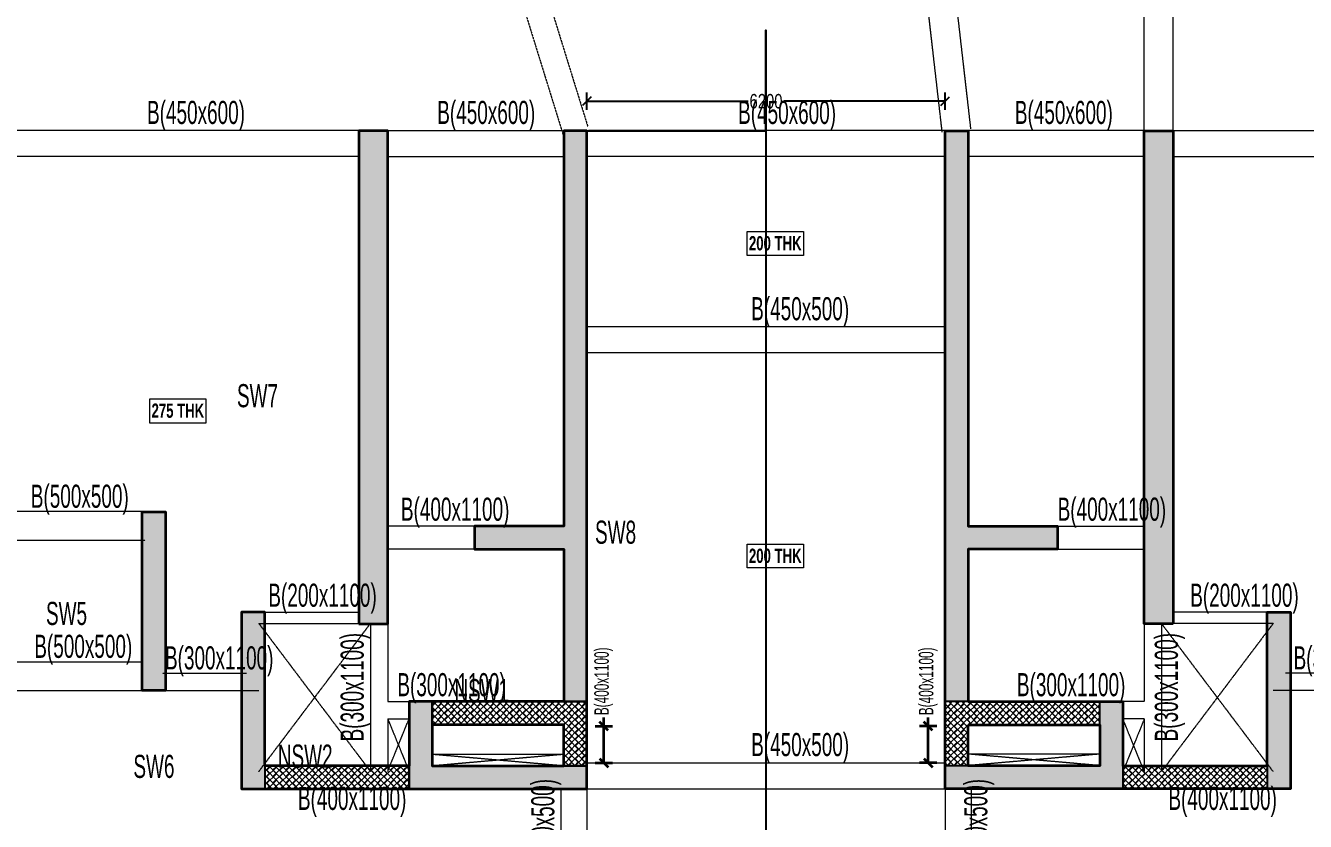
# Model space of a CAD drawing. Header units: millimetres. Extents: x -21 to 359617, y -13 to 62571.
# Drawn here: x 22294 to 44454, y 23711 to 37497 of the extents above; entities that cross this region are included whole.
import ezdxf

# ---------------------------------------------------------------- set-up
doc = ezdxf.new("R2010")
doc.units = ezdxf.units.MM
doc.linetypes.add('HIDDEN', pattern=[0.375, 0.25, -0.125])
doc.linetypes.add('HIDDEN2', pattern=[0.1875, 0.125, -0.0625])
for name, color, linetype, lineweight in [('A-FLOR-IDEN', 11, 'Continuous', 9), ('A-HIDD-ABVE', 8, 'HIDDEN', 20), ('A-HIDD-BELW', 8, 'HIDDEN2', 20), ('S-BEAM', 7, 'Continuous', 18), ('S-BEAM-IDEN', 2, 'Continuous', 9), ('S-COL HATCH', 9, 'Continuous', 0), ('S-COLS', 5, 'Continuous', 35)]:
    doc.layers.add(name, color=color, linetype=linetype, lineweight=lineweight)
doc.layers.add('changes', color=7, linetype='Continuous')
doc.styles.add('SOBHA', font='swisscl.ttf')
doc.styles.add('Swis721 LtCn BT', font='swisscl.ttf', dxfattribs={"width": 0.9, "height": 233.355162})
doc.styles.add('Swis721 LtCn BT_B', font='', dxfattribs={"width": 0.9, "height": 246.918336})
doc.styles.get('Swis721 LtCn BT_B').set_extended_font_data('Swis721 LtCn BT', bold=True)
doc.dimstyles.new('S-100', dxfattribs={"dimscale": 100, "dimtxt": 2.5, "dimasz": 1.5, "dimexe": 1.5, "dimexo": 1.5, "dimgap": 0.1, "dimtad": 0, "dimdec": 0, "dimrnd": 0.0005, "dimzin": 0, "dimdsep": 46, "dimtxsty": 'SOBHA', "dimblk": 'OBLIQUE', "dimcen": 0.09, "dimclrd": 8, "dimclre": 8, "dimclrt": 6, "dimadec": 0, "dimazin": 0, "dimtfac": 1, "dimtdec": 0, "dimtofl": 0, "dimtmove": 0, "dimatfit": 3, "dimfxl": 1.5, "dimfxlon": 1, "dimtolj": 1, "dimtzin": 0, "dimlwd": -1, "dimlwe": -1, "dimarcsym": 0})
pattern_1 = [(45, (-31966103.18, 21022167.41), (0, 113.13708499), [240, -80]), (135, (-31966046.61, 21022223.98), (9e-15, 113.13708499), [240, -80])]
pattern_2 = [(45, (-31794446.854, 20735559.75), (0, 113.13708499), [240, -80]), (135, (-31794390.286, 20735616.32), (9e-15, 113.13708499), [240, -80])]
pattern_3 = [(45, (-31957614.32, 21035168.334), (0, 113.13708499), [240, -80]), (135, (-31957557.75, 21035224.9), (9e-15, 113.13708499), [240, -80])]
pattern_4 = [(45, (-31785957.99, 20748560.674), (0, 113.13708499), [240, -80]), (135, (-31785901.42, 20748617.24), (9e-15, 113.13708499), [240, -80])]

# ---------------------------------------------------------------- blocks, each defined once
blk = doc.blocks.new('A$C31bf04c8')
at = {"layer": 'S-COL HATCH', "transparency": 33554687}
h = blk.add_hatch(color=256, dxfattribs=at)
h.dxf.hatch_style = 1
edge = h.paths.add_edge_path()
edge.add_line((-12645, -10575), (46760, -10575))
edge.add_line((46760, -10575), (50155, -10425))
edge.add_line((50155, -10425), (50155, 18362))
edge.add_arc((65983, 101151), 84288, 235.33184, 259.17631, ccw=False)
edge.add_arc((-8447, 268), 41200, 49.9962, 101.0852)
edge.add_line((-16368, 40699), (-15227, 21150))
edge.add_line((-15227, 21150), (-12645, 21150))
edge.add_line((-12645, 21150), (-12645, -10575))
edge = h.paths.add_edge_path(flags=16)
edge.add_line((-12295, -10225), (46752, -10225))
edge.add_line((46752, -10225), (49805, -10090))
edge.add_line((49805, -10090), (49805, 18073))
edge.add_arc((65983, 101151), 84638, 235.32076, 258.98032, ccw=False)
edge.add_arc((-8447, 268), 40850, 49.9733, 100.6568)
edge.add_line((-16001, 40413), (-14897, 21500))
edge.add_line((-14897, 21500), (-12295, 21500))
edge.add_line((-12295, 21500), (-12295, -10225))
blk = doc.blocks.new('_OBLIQUE')
at = {"color": 0, "linetype": 'ByBlock'}
blk.add_line((-0.5, -0.5), (0.5, 0.5), dxfattribs=at)
blk = doc.blocks.new('*D87')
at = {"layer": 'S-COLS', "color": 8, "transparency": 16777216}
for p, q in [((32304, 25360), (32304, 25510)), ((32154, 25360), (32454, 25360)), ((32304, 24727), (32304, 25360)), ((32154, 24727), (32454, 24727))]:
    blk.add_line(p, q, dxfattribs=at)
at = {"layer": 'S-COLS', "color": 8, "transparency": 16777216, "xscale": 150, "yscale": 150, "zscale": 150}
for p, rotation in [((32304, 25360), 90), ((32304, 24727), 270)]:
    blk.add_blockref('_OBLIQUE', p, dxfattribs=dict(at, rotation=rotation))
at = {"layer": 'S-COLS', "color": 6, "transparency": 16777216, "insert": (32304, 26137), "char_height": 250, "attachment_point": 5, "rotation": 90, "style": 'SOBHA'}
blk.add_mtext('\\A1;{\\W0.8;\\C2;B(400x1100)}', dxfattribs=at)
blk = doc.blocks.new('*D88')
at = {"layer": 'S-COLS', "color": 8, "transparency": 16777216}
for p, q in [((37924, 25360), (37924, 25510)), ((38074, 25360), (37774, 25360)), ((37924, 24727), (37924, 25360)), ((38074, 24727), (37774, 24727))]:
    blk.add_line(p, q, dxfattribs=at)
at = {"layer": 'S-COLS', "color": 8, "transparency": 16777216, "xscale": 150, "yscale": 150, "zscale": 150}
for p, rotation in [((37924, 25360), 90), ((37924, 24727), 270)]:
    blk.add_blockref('_OBLIQUE', p, dxfattribs=dict(at, rotation=rotation))
at = {"layer": 'S-COLS', "color": 6, "transparency": 16777216, "insert": (37924, 26137), "char_height": 250, "attachment_point": 5, "rotation": 90, "style": 'SOBHA'}
blk.add_mtext('\\A1;{\\W0.8;\\C2;B(400x1100)}', dxfattribs=at)
blk = doc.blocks.new('A$C0921b736')
at = {"layer": 'S-COL HATCH', "transparency": 33554687}
h = blk.add_hatch(color=256, dxfattribs=at)
h.dxf.hatch_style = 1
h.paths.add_polyline_path([(19575, 14135), (20075, 14135), (20075, 22675), (19575, 22675)])
h = blk.add_hatch(color=256, dxfattribs=at)
h.dxf.hatch_style = 1
h.paths.add_polyline_path([(23525, 22675), (23125, 22675), (23125, 15825), (21575, 15825), (21575, 15425), (23125, 15425), (23125, 12785), (23525, 12785)])
h = blk.add_hatch(color=256, dxfattribs=at)
h.dxf.hatch_style = 1
h.paths.add_polyline_path([(29725, 12785), (30125, 12785), (30125, 15425), (31675, 15425), (31675, 15825), (30125, 15825), (30125, 22675), (29725, 22675)])
h = blk.add_hatch(color=256, dxfattribs=at)
h.dxf.hatch_style = 1
h.paths.add_polyline_path([(33675, 14135), (33175, 14135), (33175, 22675), (33675, 22675)])
h = blk.add_hatch(color=256, dxfattribs=at)
h.dxf.hatch_style = 1
h.paths.add_polyline_path([(15825, 12975), (16225, 12975), (16225, 16075), (15825, 16075)])
h = blk.add_hatch(color=256, dxfattribs=at)
h.dxf.hatch_style = 1
h.paths.add_polyline_path([(17945, 14335), (17545, 14335), (17545, 11275), (17945, 11275), (17945, 11675)])
h = blk.add_hatch(color=256, dxfattribs=at)
h.dxf.hatch_style = 1
h.paths.add_polyline_path([(35305, 11675), (35305, 11275), (35705, 11275), (35705, 14335), (35305, 14335)])
h = blk.add_hatch(color=256, dxfattribs=at)
h.dxf.hatch_style = 1
h.paths.add_polyline_path([(23525, 11275), (23525, 11675), (23125, 11675), (20845, 11675), (20845, 12385), (20845, 12785), (20445, 12785), (20445, 11675), (20445, 11275)])
at = {"layer": 'S-COL HATCH'}
h = blk.add_hatch(dxfattribs=at)
h.set_pattern_fill('AR-HBONE', color=256, scale=20)
h.set_pattern_definition(pattern_2)
h.paths.add_polyline_path([(23125, 12385), (23125, 11692), (23125, 11692), (23125, 11675), (23525, 11675), (23525, 12785), (20845, 12785), (20845, 12485), (20845, 12385)])
at = {"layer": 'S-COL HATCH', "transparency": 33554687}
h = blk.add_hatch(color=256, dxfattribs=at)
h.dxf.hatch_style = 1
h.paths.add_polyline_path([(32805, 11275), (32805, 11675), (32805, 12785), (32405, 12785), (32405, 12385), (32405, 11675), (30125, 11675), (29725, 11675), (29725, 11275)])
at = {"layer": 'S-COL HATCH'}
h = blk.add_hatch(dxfattribs=at)
h.set_pattern_fill('AR-HBONE', color=256, scale=20)
h.set_pattern_definition(pattern_2)
h.paths.add_polyline_path([(30125, 12385), (30125, 11692), (30125, 11692), (30125, 11675), (29725, 11675), (29725, 12785), (32405, 12785), (32405, 12485), (32405, 12385)])
h = blk.add_hatch(dxfattribs=at)
h.set_pattern_fill('AR-HBONE', color=256, scale=20)
h.set_pattern_definition(pattern_1)
h.paths.add_polyline_path([(20445, 11275), (20445, 11675), (17945, 11675), (17945, 11275)])
h = blk.add_hatch(dxfattribs=at)
h.set_pattern_fill('AR-HBONE', color=256, scale=20)
h.set_pattern_definition(pattern_1)
h.paths.add_polyline_path([(35305, 11275), (35305, 11675), (32805, 11675), (32805, 11275)])
at = {"layer": 'changes'}
for p, q in [((20845, 12385), (20845, 12785)), ((23125, 12785), (23525, 12785)), ((30125, 12785), (29725, 12785)), ((32405, 12385), (32405, 12785)), ((17945, 11675), (17945, 11275)), ((20445, 11675), (20445, 11275)), ((23125, 11675), (23525, 11675)), ((30125, 11675), (29725, 11675)), ((32805, 11675), (32805, 11275)), ((35305, 11675), (35305, 11275))]:
    blk.add_line(p, q, dxfattribs=at)
at = {"layer": 'S-COLS'}
for points in [[(23525, 11275), (23525, 22675), (23125, 22675), (23125, 15825), (21575, 15825), (21575, 15425), (23125, 15425), (23125, 12785), (20445, 12785), (20445, 11675), (17945, 11675), (17945, 14335), (17545, 14335), (17545, 11275), (23525, 11275)], [(29725, 11275), (29725, 22675), (30125, 22675), (30125, 15825), (31675, 15825), (31675, 15425), (30125, 15425), (30125, 12785), (32805, 12785), (32805, 11675), (35305, 11675), (35305, 14335), (35705, 14335), (35705, 11275), (29725, 11275)]]:
    blk.add_lwpolyline(points, dxfattribs=at)
for points in [[(19575, 14135), (20075, 14135), (20075, 22675), (19575, 22675)], [(33675, 14135), (33175, 14135), (33175, 22675), (33675, 22675)], [(23125, 12385), (20845, 12385), (20845, 11675), (23125, 11675)], [(30125, 12385), (32405, 12385), (32405, 11675), (30125, 11675)]]:
    blk.add_lwpolyline(points, close=True, dxfattribs=at)
at = {"layer": 'S-COLS', "elevation": 0}
blk.add_lwpolyline([(15825, 16075), (16225, 16075), (16225, 12975), (15825, 12975)], close=True, dxfattribs=at)
blk = doc.blocks.new('*D58')
at = {"layer": 'changes', "color": 8, "transparency": 16777216}
for p, q in [((32014, 36035), (32014, 36335)), ((32014, 36185), (34807, 36185)), ((38214, 36185), (35421, 36185)), ((38214, 36035), (38214, 36335))]:
    blk.add_line(p, q, dxfattribs=at)
at = {"layer": 'changes', "color": 8, "transparency": 16777216, "xscale": 150, "yscale": 150, "zscale": 150, "rotation": 180}
blk.add_blockref('_OBLIQUE', (32014, 36185), dxfattribs=at)
at = {"layer": 'changes', "color": 8, "transparency": 16777216, "xscale": 150, "yscale": 150, "zscale": 150}
blk.add_blockref('_OBLIQUE', (38214, 36185), dxfattribs=at)
at = {"layer": 'changes', "color": 6, "transparency": 16777216, "insert": (35114, 36185), "char_height": 250, "attachment_point": 5, "style": 'SOBHA'}
blk.add_mtext('\\A1;6200', dxfattribs=at)

msp = doc.modelspace()

# ---------------------------------------------------------------- hatches: boundary and pattern name
at = {"layer": 'S-COL HATCH', "transparency": 33554687}
h = msp.add_hatch(color=256, dxfattribs=at)
h.dxf.hatch_style = 1
h.paths.add_polyline_path([(28063.9, 27136.1), (28563.9, 27136.1), (28563.9, 35676.1), (28063.9, 35676.1)])
h = msp.add_hatch(color=256, dxfattribs=at)
h.dxf.hatch_style = 1
h.paths.add_polyline_path([(32013.9, 35676.1), (31613.9, 35676.1), (31613.9, 28826.1), (30063.9, 28826.1), (30063.9, 28426.1), (31613.9, 28426.1), (31613.9, 25786.1), (32013.9, 25786.1)])
h = msp.add_hatch(color=256, dxfattribs=at)
h.dxf.hatch_style = 1
h.paths.add_polyline_path([(38213.9, 25786.1), (38613.9, 25786.1), (38613.9, 28426.1), (40163.9, 28426.1), (40163.9, 28826.1), (38613.9, 28826.1), (38613.9, 35676.1), (38213.9, 35676.1)])
h = msp.add_hatch(color=256, dxfattribs=at)
h.dxf.hatch_style = 1
h.paths.add_polyline_path([(42163.9, 27136.1), (41663.9, 27136.1), (41663.9, 35676.1), (42163.9, 35676.1)])
h = msp.add_hatch(color=256, dxfattribs=at)
h.dxf.hatch_style = 1
h.paths.add_polyline_path([(24313.9, 25976.1), (24713.9, 25976.1), (24713.9, 29076.1), (24313.9, 29076.1)])
h = msp.add_hatch(color=256, dxfattribs=at)
h.dxf.hatch_style = 1
h.paths.add_polyline_path([(26433.9, 27336.1), (26033.9, 27336.1), (26033.9, 24276.1), (26433.9, 24276.1), (26433.9, 24676.1)])
h = msp.add_hatch(color=256, dxfattribs=at)
h.dxf.hatch_style = 1
h.paths.add_polyline_path([(43793.9, 24676.1), (43793.9, 24276.1), (44193.9, 24276.1), (44193.9, 27336.1), (43793.9, 27336.1)])
h = msp.add_hatch(color=256, dxfattribs=at)
h.dxf.hatch_style = 1
h.paths.add_polyline_path([(32013.9, 24276.1), (32013.9, 24676.1), (31613.9, 24676.1), (29333.9, 24676.1), (29333.9, 25386.1), (29333.9, 25786.1), (28933.9, 25786.1), (28933.9, 24676.1), (28933.9, 24276.1)])
at = {"layer": 'S-COL HATCH'}
h = msp.add_hatch(dxfattribs=at)
h.set_pattern_fill('AR-HBONE', color=256, scale=20)
h.set_pattern_definition(pattern_4)
h.paths.add_polyline_path([(31613.9, 25386.1), (31613.9, 24693.4), (31613.9, 24693.4), (31613.9, 24676.1), (32013.9, 24676.1), (32013.9, 25786.1), (29333.9, 25786.1), (29333.9, 25486.1), (29333.9, 25386.1)])
at = {"layer": 'S-COL HATCH', "transparency": 33554687}
h = msp.add_hatch(color=256, dxfattribs=at)
h.dxf.hatch_style = 1
h.paths.add_polyline_path([(41293.9, 24276.1), (41293.9, 24676.1), (41293.9, 25786.1), (40893.9, 25786.1), (40893.9, 25386.1), (40893.9, 24676.1), (38613.9, 24676.1), (38213.9, 24676.1), (38213.9, 24276.1)])
at = {"layer": 'S-COL HATCH'}
h = msp.add_hatch(dxfattribs=at)
h.set_pattern_fill('AR-HBONE', color=256, scale=20)
h.set_pattern_definition(pattern_4)
h.paths.add_polyline_path([(38613.9, 25386.1), (38613.9, 24693.4), (38613.9, 24693.4), (38613.9, 24676.1), (38213.9, 24676.1), (38213.9, 25786.1), (40893.9, 25786.1), (40893.9, 25486.1), (40893.9, 25386.1)])
h = msp.add_hatch(dxfattribs=at)
h.set_pattern_fill('AR-HBONE', color=256, scale=20)
h.set_pattern_definition(pattern_3)
h.paths.add_polyline_path([(28933.9, 24276.1), (28933.9, 24676.1), (26433.9, 24676.1), (26433.9, 24276.1)])
h = msp.add_hatch(dxfattribs=at)
h.set_pattern_fill('AR-HBONE', color=256, scale=20)
h.set_pattern_definition(pattern_3)
h.paths.add_polyline_path([(43793.9, 24276.1), (43793.9, 24676.1), (41293.9, 24676.1), (41293.9, 24276.1)])

# ---------------------------------------------------------------- linework, layer by layer
at = {"layer": 'A-FLOR-IDEN', "color": 8, "flags": 128}
for points in [[(35763, 33927.9), (35763, 33516.1), (34785.5, 33516.1), (34785.5, 33927.9)], [(35763, 28513.6), (35763, 28101.8), (34785.5, 28101.8), (34785.5, 28513.6)]]:
    msp.add_lwpolyline(points, close=True, dxfattribs=at)
at = {"layer": 'A-FLOR-IDEN', "color": 8, "elevation": 0, "flags": 128}
msp.add_lwpolyline([(24441.7, 31027.7), (24441.7, 30615.8), (25419.2, 30615.8), (25419.2, 31027.7)], close=True, dxfattribs=at)
at = {"layer": 'A-HIDD-ABVE', "linetype": 'HIDDEN'}
for p, q in [((26333.9, 27137.3), (28263.9, 24577.3)), ((26333.9, 24577.3), (28263.9, 27137.3)), ((43893.9, 27137.3), (41963.9, 24577.3)), ((43893.9, 24577.3), (41963.9, 27137.3)), ((28563.9, 25487.3), (28933.9, 24577.3)), ((28563.9, 24577.3), (28933.9, 25487.3)), ((41663.9, 25487.3), (41293.9, 24577.3)), ((41663.9, 24577.3), (41293.9, 25487.3)), ((29333.9, 24877.5), (31613.9, 24677.3)), ((29333.9, 24677.3), (31613.9, 24877.5)), ((40893.9, 24877.5), (38613.9, 24677.3)), ((40893.9, 24677.3), (38613.9, 24877.5))]:
    msp.add_line(p, q, dxfattribs=at)
at = {"layer": 'changes'}
for p, q in [((29333.9, 25386.1), (29333.9, 25786.1)), ((31613.9, 25786.1), (32013.9, 25786.1)), ((38613.9, 25786.1), (38213.9, 25786.1)), ((40893.9, 25386.1), (40893.9, 25786.1)), ((26433.9, 24676.1), (26433.9, 24276.1)), ((28933.9, 24676.1), (28933.9, 24276.1)), ((31613.9, 24676.1), (32013.9, 24676.1)), ((38613.9, 24676.1), (38213.9, 24676.1)), ((41293.9, 24676.1), (41293.9, 24276.1)), ((43793.9, 24676.1), (43793.9, 24276.1))]:
    msp.add_line(p, q, dxfattribs=at)
at = {"layer": 'changes', "color": 240, "true_color": 0xed1f24, "elevation": 0}
for points in [[(32013.9, 35676.1), (35113.9, 35676.1), (35113.9, 37416.7), (35113.9, 8360.9)], [(32013.9, 24276.1), (32013.9, 35676.1)]]:
    msp.add_lwpolyline(points, dxfattribs=at)
for points in [[(28063.9, 27136.1), (28063.9, 35676.1), (28563.9, 35676.1), (28563.9, 27136.1)], [(32013.9, 25786.1), (31613.9, 25786.1), (31613.9, 28426.1), (30063.9, 28426.1), (30063.9, 28826.1), (31613.9, 28826.1), (31613.9, 35676.1), (32013.9, 35676.1)], [(24313.9, 29076.1), (24713.9, 29076.1), (24713.9, 25976.1), (24313.9, 25976.1)], [(26033.9, 27336.1), (26433.9, 27336.1), (26433.9, 24276.1), (26033.9, 24276.1)], [(28933.9, 25786.1), (29333.9, 25786.1), (29333.9, 24676.1), (32013.9, 24676.1), (32013.9, 24276.1), (28933.9, 24276.1)], [(29333.9, 25786.1), (32013.9, 25786.1), (32013.9, 24676.1), (31613.9, 24676.1), (31613.9, 25386.1), (29333.9, 25386.1)], [(28933.9, 24676.1), (26433.9, 24676.1), (26433.9, 24276.1), (28933.9, 24276.1)]]:
    msp.add_lwpolyline(points, close=True, dxfattribs=at)
at = {"layer": 'S-BEAM', "linetype": 'HIDDEN'}
for p, q in [((29674.5, 41827.3, 0), (31598.9, 35610.7)), ((30145.6, 41827.3, 0), (32028.8, 35743.8)), ((38165.5, 35648.8), (37458.2, 41827.3, 0)), ((38662.2, 35705.7), (37961.3, 41828.5, 0)), ((41663.9, 35677.3), (41656.2, 41827.3)), ((42163.9, 35677.3), (42156.4, 41827.3)), ((28063.8, 35677.3), (21513.9, 35677.3, 0)), ((28563.9, 35677.3), (31586.7, 35677.3)), ((38213.9, 35677.3), (32041.1, 35677.3)), ((41663.8, 35677.3), (38613.9, 35677.3)), ((42163.9, 35677.3), (48713.9, 35677.3, 0)), ((28063.8, 35227.3), (21513.9, 35227.3)), ((28563.9, 35227.3), (31613.9, 35227.3)), ((38213.9, 35227.3, 0), (32013.9, 35227.3)), ((41663.8, 35227.3), (38613.9, 35227.3)), ((42163.9, 35227.3), (48713.9, 35227.3)), ((38213.9, 32277.3), (32013.9, 32277.3)), ((38213.9, 31827.3), (32013.9, 31827.3)), ((24363.9, 29077.3, 0), (21513.9, 29077.3, 0)), ((30063.9, 28827.3), (28563.9, 28827.3)), ((40163.9, 28827.3), (41663.9, 28827.3)), ((24363.9, 28577.3, 0), (21513.9, 28577.3, 0)), ((30063.9, 28427.3), (28563.9, 28427.3)), ((40163.9, 28427.3), (41663.9, 28427.3)), ((26333.9, 27337.3), (28063.9, 27337.3)), ((43893.9, 27337.3), (42163.9, 27337.3)), ((28563.9, 27137.3), (28563.9, 25787.3)), ((41663.9, 27137.3), (41663.9, 25787.3)), ((21513.9, 26477.3, 0), (24313.9, 26477.3, 0)), ((24663.9, 26277.3, 0), (26116.3, 26277.3)), ((45563.9, 26277.3, 0), (44111.5, 26277.3)), ((18663.9, 25977.3), (26333.9, 25977.3)), ((51563.9, 25977.3), (43893.9, 25977.3)), ((28563.9, 25787.3), (28933.9, 25787.3)), ((41663.9, 25787.3), (41293.9, 25787.3)), ((32013.9, 24727.3), (38213.9, 24727.3)), ((31563.9, 24277.3), (31563.9, 22277.3)), ((32013.9, 24277.3), (32013.9, 22277.3)), ((32013.9, 24277.3), (38213.9, 24277.3)), ((38213.9, 24277.3), (38213.9, 22277.3)), ((38663.9, 24277.3), (38663.9, 22277.3))]:
    msp.add_line(p, q, dxfattribs=at)
at = {"layer": 'S-BEAM'}
for p, q in [((26333.9, 27137.3), (28063.9, 27137.3)), ((28263.9, 27137.3), (28263.9, 24577.3)), ((41963.9, 27137.3), (41963.9, 24577.3)), ((43893.9, 27137.3), (42163.9, 27137.3)), ((28563.9, 25487.3), (28563.9, 24577.3)), ((28563.9, 25487.3), (28933.9, 25487.3)), ((41663.9, 25487.3), (41293.9, 25487.3)), ((41663.9, 25487.3), (41663.9, 24577.3))]:
    msp.add_line(p, q, dxfattribs=at)
at = {"layer": 'S-BEAM', "elevation": 0}
for points in [[(31613.9, 24677.3), (29333.9, 24677.3), (29333.9, 24877.5), (31613.9, 24877.5)], [(38613.9, 24677.3), (40893.9, 24677.3), (40893.9, 24877.5), (38613.9, 24877.5)]]:
    msp.add_lwpolyline(points, close=True, dxfattribs=at)
at = {"layer": 'S-COLS', "elevation": 0}
for points in [[(32013.9, 24276.1), (32013.9, 35676.1), (31613.9, 35676.1), (31613.9, 28826.1), (30063.9, 28826.1), (30063.9, 28426.1), (31613.9, 28426.1), (31613.9, 25786.1), (28933.9, 25786.1), (28933.9, 24676.1), (26433.9, 24676.1), (26433.9, 27336.1), (26033.9, 27336.1), (26033.9, 24276.1), (32013.9, 24276.1)], [(38213.9, 24276.1), (38213.9, 35676.1), (38613.9, 35676.1), (38613.9, 28826.1), (40163.9, 28826.1), (40163.9, 28426.1), (38613.9, 28426.1), (38613.9, 25786.1), (41293.9, 25786.1), (41293.9, 24676.1), (43793.9, 24676.1), (43793.9, 27336.1), (44193.9, 27336.1), (44193.9, 24276.1), (38213.9, 24276.1)]]:
    msp.add_lwpolyline(points, dxfattribs=at)
for points in [[(28063.9, 27136.1), (28563.9, 27136.1), (28563.9, 35676.1), (28063.9, 35676.1)], [(42163.9, 27136.1), (41663.9, 27136.1), (41663.9, 35676.1), (42163.9, 35676.1)], [(24313.9, 29076.1), (24713.9, 29076.1), (24713.9, 25976.1), (24313.9, 25976.1)], [(31613.9, 25386.1), (29333.9, 25386.1), (29333.9, 24676.1), (31613.9, 24676.1)], [(38613.9, 25386.1), (40893.9, 25386.1), (40893.9, 24676.1), (38613.9, 24676.1)]]:
    msp.add_lwpolyline(points, close=True, dxfattribs=at)

# ---------------------------------------------------------------- block references
at = {"layer": 'A-HIDD-BELW', "color": 3}
msp.add_blockref('A$C31bf04c8', (16359.5, 19477.3), dxfattribs=at)
at = {"layer": 'changes'}
msp.add_blockref('A$C0921b736', (8488.9, 13000.9), dxfattribs=at)

# ---------------------------------------------------------------- texts
at = {"layer": 'A-FLOR-IDEN', "color": 1, "char_height": 246.92, "width": 1155, "attachment_point": 2, "line_spacing_factor": 0.964267, "style": 'Swis721 LtCn BT_B'}
for s, insert in [('200 THK', (35274.3, 33849.9)), ('275 THK', (24930.5, 30949.6)), ('200 THK', (35274.3, 28435.6))]:
    msp.add_mtext(s, dxfattribs=dict(at, insert=insert))
at = {"layer": 'S-BEAM-IDEN', "style": 'Swis721 LtCn BT', "width": 0.8}
for s, p in [('B(450x600)', (24396.9, 35792.3)), ('B(450x600)', (29422, 35792.3)), ('B(450x600)', (34631.4, 35792.3)), ('B(450x600)', (39423.3, 35792.3)), ('B(450x500)', (34857.7, 32392.2)), ('B(400x1100)', (40163.9, 28919.4, 0)), ('B(200x1100)', (42460, 27429.4, 0)), ('B(300x1100)', (44249.3, 26344)), ('B(300x1100)', (39458.6, 25879.4, 0)), ('B(450x500)', (34857.7, 24842.3))]:
    msp.add_text(s, height=400, dxfattribs=at).set_placement(p)
for s, rotation, p in [('SW7', 360, (25954.1, 30885.8)), ('B(500x500)', 360, (22384.3, 29144, 0)), ('B(400x1100)', 360, (28792.8, 28919.4, 0)), ('SW8', 360, (32154.1, 28521.1)), ('B(200x1100)', 360, (26496.7, 27429.4, 0)), ('SW5', 360, (22647.3, 27113.4)), ('B(500x500)', 360, (22444.6, 26544)), ('B(300x1100)', 90, (28148.5, 25097, 0)), ('B(300x1100)', 90, (42245.9, 25097, 0)), ('B(300x1100)', 360, (24707.4, 26344)), ('B(300x1100)', 360, (28730.9, 25879.4, 0)), ('NSW1', 360, (29718.7, 25777.1)), ('NSW2', 360, (26661.4, 24642.8)), ('SW6', 360, (24161, 24464.3)), ('B(450x500)', 90, (31448.5, 22750.1, 0)), ('B(450x500)', 90, (38945.9, 22750.1, 0)), ('B(400x1100)', 360, (27009.5, 23909.6, 0)), ('B(400x1100)', 360, (42082, 23909.6, 0))]:
    msp.add_text(s, height=400, rotation=rotation, dxfattribs=at).set_placement(p)

# ---------------------------------------------------------------- dimensions: what is measured, and where the dimension line sits
at = {"layer": 'changes', "color": 240, "true_color": 0xed1f24}
dim = msp.add_linear_dim(base=(38213.9, 36184.7), p1=(32013.9, 35676.1), p2=(38213.9, 35676.1), dimstyle='S-100', dxfattribs=at)
dim.commit()
dim.dimension.update_dxf_attribs({"geometry": '*D58', "text_midpoint": (35113.9, 36184.7)})
at = {"layer": 'S-COLS'}
for base, p1, p2, picture, middle in [((32303.5, 25359.8), (31913.9, 24727.3, 0), (31613.9, 25359.8, 0), '*D87', (32303.5, 26136.6)), ((37924.2, 25359.8), (38313.9, 24727.3, 0), (38613.9, 25359.8, 0), '*D88', (37924.2, 26136.6))]:
    dim = msp.add_linear_dim(base=base, p1=p1, p2=p2, angle=90, text='{\\W0.8;\\C2;B(400x1100)}', dimstyle='S-100', dxfattribs=at)
    dim.commit()
    dim.dimension.update_dxf_attribs({"geometry": picture, "text_midpoint": middle})

doc.saveas('drawing.dxf')
